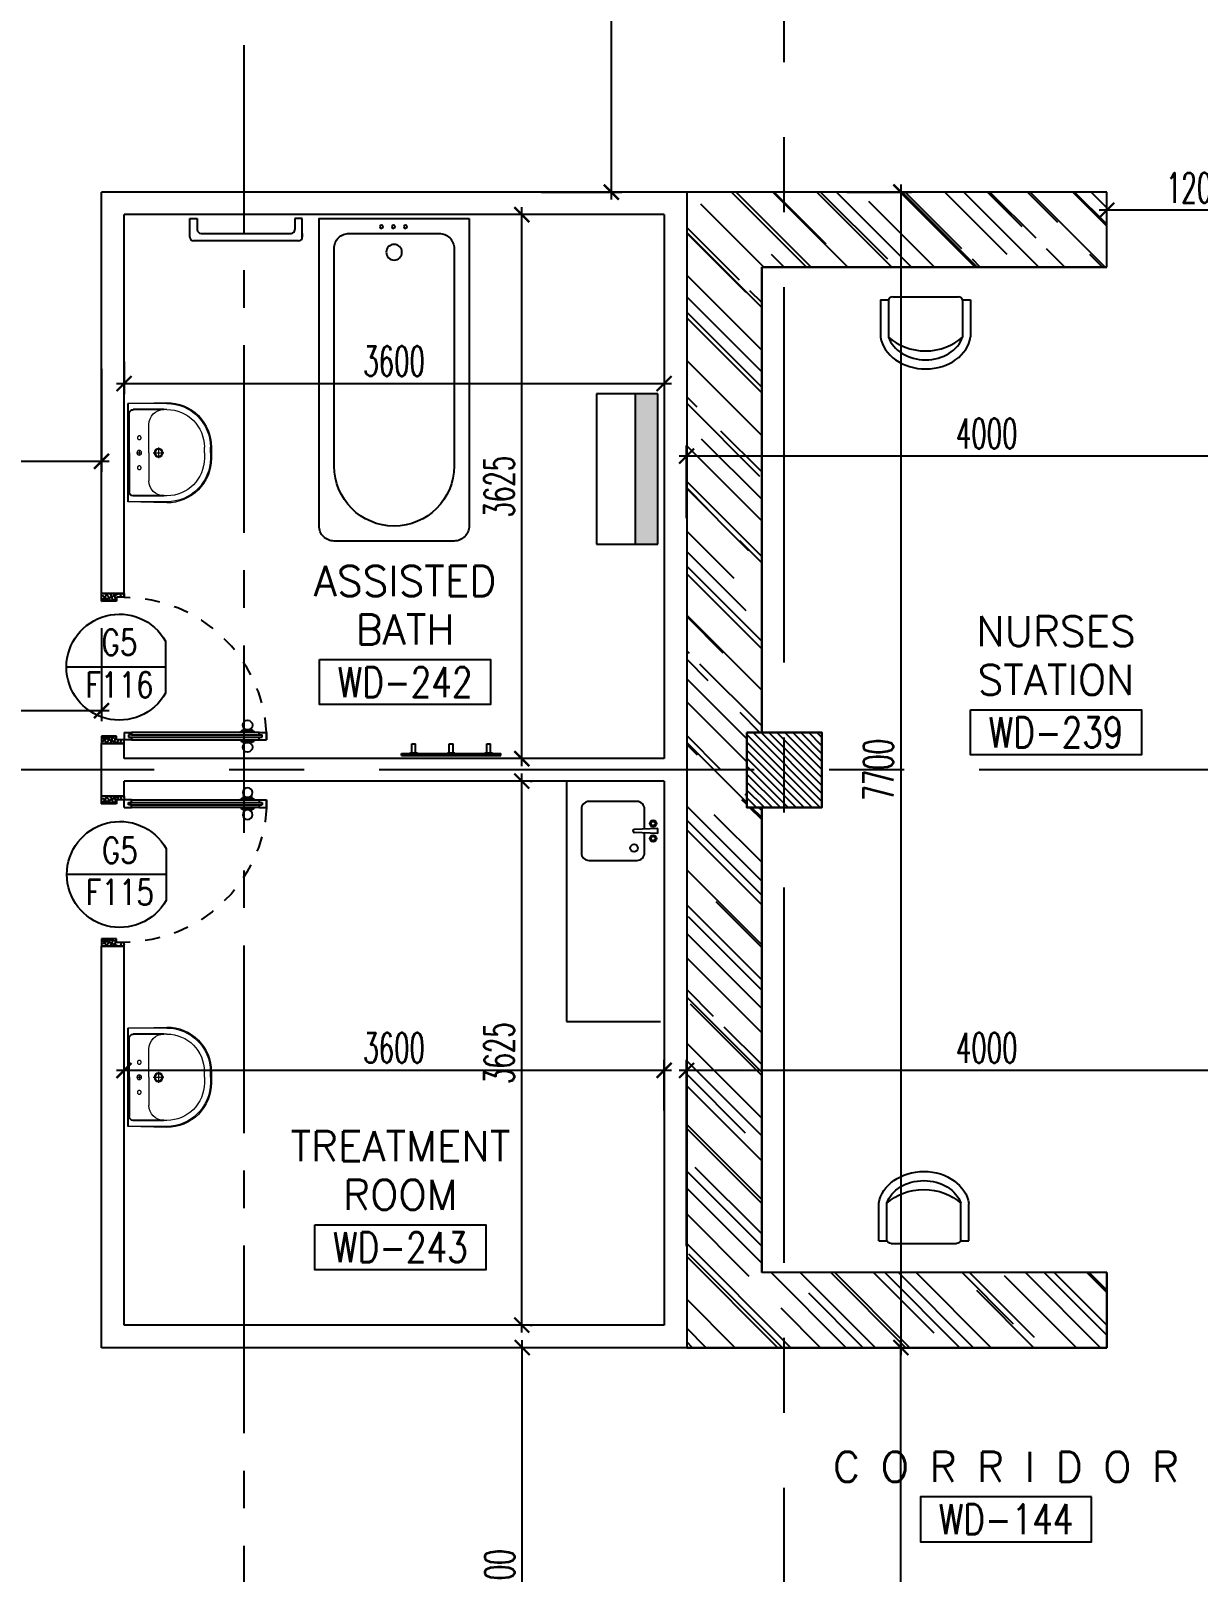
# Model space of a CAD drawing. Extents: x 88852.7 to 88945.7, y 39921.6 to 40001.1.
# Drawn here: x 88912.19 to 88919.97, y 39967.55 to 39977.82 of the extents above; entities that cross this region are included whole.
import ezdxf
from ezdxf.enums import TextEntityAlignment as Align

# ---------------------------------------------------------------- set-up
doc = ezdxf.new("R2010")
doc.units = 0
doc.header["$MEASUREMENT"] = 0
doc.header["$PDMODE"] = 34
for name, pattern in [('CENTER', [2, 1.25, -0.25, 0.25, -0.25]), ('CENTERX2', [4, 2.5, -0.5, 0.5, -0.5]), ('DASHED', [0.75, 0.5, -0.25]), ('HIDDEN', [0.375, 0.25, -0.125])]:
    doc.linetypes.add(name, pattern=pattern)
doc.layers.get('0').update_dxf_attribs({"linetype": 'CONTINUOUS'})
doc.layers.get('DEFPOINTS').update_dxf_attribs({"linetype": 'CONTINUOUS'})
for name, color, linetype in [('A-FUR-ACCES', 11, 'CONTINUOUS'), ('AXES', 11, 'CENTERX2'), ('AXES1', 11, 'CENTER'), ('COL', 2, 'CONTINUOUS'), ('COUNTER', 3, 'CONTINUOUS'), ('DIM', 4, 'CONTINUOUS'), ('DOOR', 7, 'CONTINUOUS'), ('DOOR-CR', 4, 'CONTINUOUS'), ('DOOR-NO', 3, 'CONTINUOUS'), ('FIX', 3, 'CONTINUOUS'), ('FMCHAIR', 3, 'CONTINUOUS'), ('HAT', 8, 'CONTINUOUS'), ('ME-FIX', 7, 'CONTINUOUS'), ('RM-BOX', 4, 'CONTINUOUS'), ('RM-NAME', 2, 'CONTINUOUS'), ('RM-NO', 2, 'CONTINUOUS'), ('WALL', 2, 'CONTINUOUS')]:
    doc.layers.add(name, color=color, linetype=linetype)
doc.styles.add('ROMANS', font='ROMANS.shx', dxfattribs={"width": 0.6})
doc.dimstyles.new('STANDARD in', dxfattribs={"dimtxt": 0.2, "dimasz": 0.1, "dimexe": 0.07, "dimexo": 0.07, "dimgap": 0.05, "dimtad": 1, "dimdec": 0, "dimlfac": 1000, "dimzin": 0, "dimdsep": 46, "dimtxsty": 'ROMANS', "dimblk": 'ARCHTICK', "dimcen": 0.05, "dimdle": 0.05, "dimclrd": 4, "dimclre": 4, "dimclrt": 2, "dimadec": 0, "dimazin": 0, "dimtfac": 1, "dimtdec": 0, "dimtmove": 2, "dimatfit": 3, "dimfxl": 0, "dimtolj": 1, "dimtzin": 0, "dimarcsym": 0})

# ---------------------------------------------------------------- blocks, each defined once
blk = doc.blocks.new('_ARCHTICK')
at = {"color": 0, "linetype": 'ByBlock', "const_width": 0.15}
blk.add_lwpolyline([(-0.5, -0.5), (0.5, 0.5)], dxfattribs=at)
blk = doc.blocks.new('*D205')
at = {"layer": 'DEFPOINTS', "color": 0, "linetype": 'ByBlock'}
for p in [(88916.56, 39970.897), (88920.56, 39970.592), (88916.56, 39969.657)]:
    blk.add_point(p, dxfattribs=at)
at = {"layer": 'DIM', "color": 4, "linetype": 'ByBlock', "lineweight": -2}
for p, q in [((88916.56, 39969.727), (88916.56, 39970.967)), ((88920.56, 39970.662), (88920.56, 39970.967)), ((88920.61, 39970.897), (88916.51, 39970.897))]:
    blk.add_line(p, q, dxfattribs=at)
at = {"layer": 'DIM', "color": 4, "linetype": 'ByBlock', "lineweight": -2, "xscale": 0.1, "yscale": 0.1, "zscale": 0.1, "rotation": 180}
blk.add_blockref('_ARCHTICK', (88916.56, 39970.897), dxfattribs=at)
at = {"layer": 'DIM', "color": 4, "linetype": 'ByBlock', "lineweight": -2, "xscale": 0.1, "yscale": 0.1, "zscale": 0.1}
blk.add_blockref('_ARCHTICK', (88920.56, 39970.897), dxfattribs=at)
at = {"layer": 'DIM', "color": 2, "linetype": 'ByBlock', "insert": (88918.56, 39971.047), "char_height": 0.2, "attachment_point": 5, "style": 'ROMANS'}
blk.add_mtext('\\A1;4000', dxfattribs=at)
blk = doc.blocks.new('*D207')
at = {"layer": 'DEFPOINTS', "color": 0, "linetype": 'ByBlock'}
for p in [(88915.448, 39972.825), (88915.461, 39972.825), (88915.448, 39969.2)]:
    blk.add_point(p, dxfattribs=at)
at = {"layer": 'DIM', "color": 4, "linetype": 'ByBlock', "lineweight": -2}
for p, q in [((88915.461, 39969.15), (88915.461, 39972.875)), ((88915.518, 39972.825), (88915.531, 39972.825)), ((88915.518, 39969.2), (88915.531, 39969.2))]:
    blk.add_line(p, q, dxfattribs=at)
at = {"layer": 'DIM', "color": 4, "linetype": 'ByBlock', "lineweight": -2, "xscale": 0.1, "yscale": 0.1, "zscale": 0.1}
for p, rotation in [((88915.461, 39972.825), 90), ((88915.461, 39969.2), 270)]:
    blk.add_blockref('_ARCHTICK', p, dxfattribs=dict(at, rotation=rotation))
at = {"layer": 'DIM', "color": 2, "linetype": 'ByBlock', "insert": (88915.311, 39971.012), "char_height": 0.2, "attachment_point": 5, "rotation": 90, "style": 'ROMANS'}
blk.add_mtext('\\A1;3625', dxfattribs=at)
blk = doc.blocks.new('*D206')
at = {"layer": 'DEFPOINTS', "color": 0, "linetype": 'ByBlock'}
for p in [(88912.81, 39970.897), (88916.41, 39970.561), (88912.81, 39970.202)]:
    blk.add_point(p, dxfattribs=at)
at = {"layer": 'DIM', "color": 4, "linetype": 'ByBlock', "lineweight": -2}
for p, q in [((88912.81, 39970.272), (88912.81, 39970.967)), ((88916.41, 39970.631), (88916.41, 39970.967)), ((88916.46, 39970.897), (88912.76, 39970.897))]:
    blk.add_line(p, q, dxfattribs=at)
at = {"layer": 'DIM', "color": 4, "linetype": 'ByBlock', "lineweight": -2, "xscale": 0.1, "yscale": 0.1, "zscale": 0.1, "rotation": 180}
blk.add_blockref('_ARCHTICK', (88912.81, 39970.897), dxfattribs=at)
at = {"layer": 'DIM', "color": 4, "linetype": 'ByBlock', "lineweight": -2, "xscale": 0.1, "yscale": 0.1, "zscale": 0.1}
blk.add_blockref('_ARCHTICK', (88916.41, 39970.897), dxfattribs=at)
at = {"layer": 'DIM', "color": 2, "linetype": 'ByBlock', "insert": (88914.61, 39971.047), "char_height": 0.2, "attachment_point": 5, "style": 'ROMANS'}
blk.add_mtext('\\A1;3600', dxfattribs=at)
blk = doc.blocks.new('*D209')
at = {"layer": 'DEFPOINTS', "color": 0, "linetype": 'ByBlock'}
for p in [(88912.81, 39975.692), (88916.41, 39975.692), (88916.41, 39975.474)]:
    blk.add_point(p, dxfattribs=at)
at = {"layer": 'DIM', "color": 4, "linetype": 'ByBlock', "lineweight": -2}
for p, q in [((88912.81, 39975.622), (88912.81, 39975.404)), ((88916.41, 39975.622), (88916.41, 39975.404)), ((88912.76, 39975.474), (88916.46, 39975.474))]:
    blk.add_line(p, q, dxfattribs=at)
at = {"layer": 'DIM', "color": 4, "linetype": 'ByBlock', "lineweight": -2, "xscale": 0.1, "yscale": 0.1, "zscale": 0.1, "rotation": 180}
blk.add_blockref('_ARCHTICK', (88912.81, 39975.474), dxfattribs=at)
at = {"layer": 'DIM', "color": 4, "linetype": 'ByBlock', "lineweight": -2, "xscale": 0.1, "yscale": 0.1, "zscale": 0.1}
blk.add_blockref('_ARCHTICK', (88916.41, 39975.474), dxfattribs=at)
at = {"layer": 'DIM', "color": 2, "linetype": 'ByBlock', "insert": (88914.61, 39975.624), "char_height": 0.2, "attachment_point": 5, "style": 'ROMANS'}
blk.add_mtext('\\A1;3600', dxfattribs=at)
blk = doc.blocks.new('*D208')
at = {"layer": 'DEFPOINTS', "color": 0, "linetype": 'ByBlock'}
for p in [(88915.461, 39976.6), (88916.41, 39976.6), (88916.41, 39972.975)]:
    blk.add_point(p, dxfattribs=at)
at = {"layer": 'DIM', "color": 4, "linetype": 'ByBlock', "lineweight": -2}
for p, q in [((88916.34, 39976.6), (88915.391, 39976.6)), ((88915.461, 39972.925), (88915.461, 39976.65)), ((88916.34, 39972.975), (88915.391, 39972.975))]:
    blk.add_line(p, q, dxfattribs=at)
at = {"layer": 'DIM', "color": 4, "linetype": 'ByBlock', "lineweight": -2, "xscale": 0.1, "yscale": 0.1, "zscale": 0.1}
for p, rotation in [((88915.461, 39976.6), 90), ((88915.461, 39972.975), 270)]:
    blk.add_blockref('_ARCHTICK', p, dxfattribs=dict(at, rotation=rotation))
at = {"layer": 'DIM', "color": 2, "linetype": 'ByBlock', "insert": (88915.311, 39974.787), "char_height": 0.2, "attachment_point": 5, "rotation": 90, "style": 'ROMANS'}
blk.add_mtext('\\A1;3625', dxfattribs=at)
blk = doc.blocks.new('*D766')
at = {"layer": 'DEFPOINTS', "color": 0, "linetype": 'ByBlock'}
for p in [(88917.558, 39976.75), (88917.611, 39969.05), (88917.988, 39969.05)]:
    blk.add_point(p, dxfattribs=at)
at = {"layer": 'DIM', "color": 4, "linetype": 'ByBlock', "lineweight": -2}
for p, q in [((88917.988, 39976.8), (88917.988, 39969)), ((88917.628, 39976.75), (88918.058, 39976.75)), ((88917.681, 39969.05), (88918.058, 39969.05))]:
    blk.add_line(p, q, dxfattribs=at)
at = {"layer": 'DIM', "color": 4, "linetype": 'ByBlock', "lineweight": -2, "xscale": 0.1, "yscale": 0.1, "zscale": 0.1}
for p, rotation in [((88917.988, 39976.75), 90), ((88917.988, 39969.05), 270)]:
    blk.add_blockref('_ARCHTICK', p, dxfattribs=dict(at, rotation=rotation))
at = {"layer": 'DIM', "color": 2, "linetype": 'ByBlock', "insert": (88917.838, 39972.9), "char_height": 0.2, "attachment_point": 5, "rotation": 90, "style": 'ROMANS'}
blk.add_mtext('\\A1;7700', dxfattribs=at)
blk = doc.blocks.new('*D193')
at = {"layer": 'DEFPOINTS', "color": 0, "linetype": 'ByBlock'}
for p in [(88910.26, 39973.915), (88912.66, 39973.915), (88912.66, 39973.295)]:
    blk.add_point(p, dxfattribs=at)
at = {"layer": 'DIM', "color": 4, "linetype": 'ByBlock', "lineweight": -2}
for p, q in [((88910.26, 39973.845), (88910.26, 39973.225)), ((88912.66, 39973.845), (88912.66, 39973.225)), ((88910.21, 39973.295), (88912.71, 39973.295))]:
    blk.add_line(p, q, dxfattribs=at)
at = {"layer": 'DIM', "color": 4, "linetype": 'ByBlock', "lineweight": -2, "xscale": 0.1, "yscale": 0.1, "zscale": 0.1, "rotation": 180}
blk.add_blockref('_ARCHTICK', (88910.26, 39973.295), dxfattribs=at)
at = {"layer": 'DIM', "color": 4, "linetype": 'ByBlock', "lineweight": -2, "xscale": 0.1, "yscale": 0.1, "zscale": 0.1}
blk.add_blockref('_ARCHTICK', (88912.66, 39973.295), dxfattribs=at)
at = {"layer": 'DIM', "color": 2, "linetype": 'ByBlock', "insert": (88911.46, 39973.445), "char_height": 0.2, "attachment_point": 5, "style": 'ROMANS'}
blk.add_mtext('\\A1;2400', dxfattribs=at)
blk = doc.blocks.new('*D194')
at = {"layer": 'DEFPOINTS', "color": 0, "linetype": 'ByBlock'}
for p in [(88912.66, 39975.642), (88909.86, 39975.35), (88912.66, 39974.956)]:
    blk.add_point(p, dxfattribs=at)
at = {"layer": 'DIM', "color": 4, "linetype": 'ByBlock', "lineweight": -2}
for p, q in [((88912.66, 39975.572), (88912.66, 39974.886)), ((88909.86, 39975.28), (88909.86, 39974.886)), ((88909.81, 39974.956), (88912.71, 39974.956))]:
    blk.add_line(p, q, dxfattribs=at)
at = {"layer": 'DIM', "color": 4, "linetype": 'ByBlock', "lineweight": -2, "xscale": 0.1, "yscale": 0.1, "zscale": 0.1, "rotation": 180}
blk.add_blockref('_ARCHTICK', (88909.86, 39974.956), dxfattribs=at)
at = {"layer": 'DIM', "color": 4, "linetype": 'ByBlock', "lineweight": -2, "xscale": 0.1, "yscale": 0.1, "zscale": 0.1}
blk.add_blockref('_ARCHTICK', (88912.66, 39974.956), dxfattribs=at)
at = {"layer": 'DIM', "color": 2, "linetype": 'ByBlock', "insert": (88911.26, 39975.106), "char_height": 0.2, "attachment_point": 5, "style": 'ROMANS'}
blk.add_mtext('\\A1;2800', dxfattribs=at)
blk = doc.blocks.new('*D669')
at = {"layer": 'DEFPOINTS', "color": 0, "linetype": 'ByBlock'}
for p in [(88915.053, 39969.05), (88915.464, 39969.05), (88915.157, 39965.95)]:
    blk.add_point(p, dxfattribs=at)
at = {"layer": 'DIM', "color": 4, "linetype": 'ByBlock', "lineweight": -2}
for p, q in [((88915.464, 39965.9), (88915.464, 39969.1)), ((88915.123, 39969.05), (88915.534, 39969.05)), ((88915.227, 39965.95), (88915.534, 39965.95))]:
    blk.add_line(p, q, dxfattribs=at)
at = {"layer": 'DIM', "color": 4, "linetype": 'ByBlock', "lineweight": -2, "xscale": 0.1, "yscale": 0.1, "zscale": 0.1}
for p, rotation in [((88915.464, 39969.05), 90), ((88915.464, 39965.95), 270)]:
    blk.add_blockref('_ARCHTICK', p, dxfattribs=dict(at, rotation=rotation))
at = {"layer": 'DIM', "color": 2, "linetype": 'ByBlock', "insert": (88915.314, 39967.5), "char_height": 0.2, "attachment_point": 5, "rotation": 90, "style": 'ROMANS'}
blk.add_mtext('\\A1;3100', dxfattribs=at)
blk = doc.blocks.new('BTUB1')
at = {"layer": 'FIX'}
for points in [[(-500, -25), (-500, -2075, 0.414214), (-400, -2175), (400, -2175, 0.414214), (500, -2075), (500, -25)], [(-400, -1675, 1), (400, -1675), (400, -225, 0.414214), (300, -125), (-300, -125, 0.414214), (-400, -225)]]:
    blk.add_lwpolyline(points, format="xyb", close=True, dxfattribs=at)
for centre, radius in [((-75, -81), 11), ((5, -81), 11), ((85, -81), 11), ((0, -250), 52.2)]:
    blk.add_circle(centre, radius, dxfattribs=at)
blk = doc.blocks.new('LAV-003')
at = {"layer": 'FIX', "linetype": 'Continuous', "lineweight": 20}
for p, q in [((-328, -285), (-328, -25)), ((327, -285), (327, -25)), ((0, -165), (-188, -165)), ((0, -165), (187, -165)), ((-288, -285), (-288, -265)), ((287, -285), (287, -265)), ((0, -535), (-38, -535)), ((0, -575), (-38, -575)), ((0, -535), (37, -535)), ((0, -575), (37, -575))]:
    blk.add_line(p, q, dxfattribs=at)
at = {"layer": 'FIX', "linetype": 'ByBlock'}
blk.add_line((-328, -25), (327, -25), dxfattribs=at)
at = {"layer": 'FIX', "linetype": 'ByBlock', "ltscale": 0.3}
for p, q in [((-288, -265), (-288, -60)), ((0, -35), (-262, -35)), ((0, -35), (262, -35)), ((287, -265), (287, -60))]:
    blk.add_line(p, q, dxfattribs=at)
at = {"layer": 'FIX', "lineweight": 20}
for p, q in [((-16, -101), (15, -101)), ((0, -85), (0, -116))]:
    blk.add_line(p, q, dxfattribs=at)
at = {"layer": 'FIX', "linetype": 'DASHED', "lineweight": 20, "ltscale": 0.04}
for p, q in [((0, -194), (0, -266)), ((-36, -230), (37, -230))]:
    blk.add_line(p, q, dxfattribs=at)
at = {"layer": 'FIX', "linetype": 'Continuous', "lineweight": 20}
blk.add_lwpolyline([(295, -25), (0, -25), (-328, -25), (-335, -285, 0.414214), (-38, -582), (0, -582), (37, -582, 0.414214), (334, -285), (327, -25), (0, -25)], format="xyb", dxfattribs=at)
at = {"layer": 'FIX', "linetype": 'HIDDEN', "lineweight": 20, "ltscale": 0.05}
for centre in [(-100, -101), (100, -101)]:
    blk.add_circle(centre, 12.4, dxfattribs=at)
at = {"layer": 'FIX', "lineweight": 20}
for centre, radius in [((0, -101), 15.5), ((0, -230), 29.5), ((0, -230), 22.5)]:
    blk.add_circle(centre, radius, dxfattribs=at)
at = {"layer": 'FIX', "linetype": 'ByBlock', "ltscale": 0.3}
for centre, start, end in [((-262, -60), 90, 180), ((262, -60), 0, 90)]:
    blk.add_arc(centre, 25, start, end, dxfattribs=at)
at = {"layer": 'FIX', "linetype": 'Continuous', "lineweight": 20}
for centre, radius, start, end in [((-188, -265), 100, 90, 180), ((187, -265), 100, 0, 90), ((-38, -285), 290, 180, 270), ((-38, -285), 250, 180, 270), ((37, -285), 250, 270, 0), ((37, -285), 290, 270, 0)]:
    blk.add_arc(centre, radius, start, end, dxfattribs=at)
blk = doc.blocks.new('DD1')
at = {"layer": 'DOOR-CR'}
blk.add_line((-308, 0), (353, 0), dxfattribs=at)
blk.add_lwpolyline([(-308, -173, 3.820224), (-308, 173)], format="xyb", close=True, dxfattribs=at)
at = {"layer": 'DOOR-NO', "style": 'ROMANS', "width": 0.8}
for tag, p in [('G', (0, 142)), ('000', (0, -141))]:
    blk.add_attdef(tag, text='', height=204, dxfattribs=at).set_placement(p, align=Align.MIDDLE)
blk = doc.blocks.new('DOOR-10')
at = {"layer": 'DOOR', "color": 0, "linetype": 'ByBlock'}
for p, q in [((-26, 1100), (-76, 1100)), ((-76, 1100), (-26, 1100)), ((-76, 1050), (-76, 1100)), ((-59, 1050), (-76, 1050)), ((-43, 1070), (-59, 1070)), ((-59, 1050), (-59, 1070)), ((-43, 1050), (-43, 1070)), ((-26, 1050), (-43, 1050)), ((-26, 1050), (-26, 1100)), ((-83, 1005), (-92, 1005)), ((-92, 1005), (-92, 940)), ((-83, 940), (-92, 940)), ((-76, 1018), (-83, 1018)), ((-83, 928), (-83, 1018)), ((-83, 1005), (-83, 940)), ((-76, 928), (-83, 928)), ((-26, 1018), (-18, 1018)), ((-26, 928), (-18, 928)), ((-18, 928), (-18, 1018)), ((-18, 1005), (-9, 1005)), ((-18, 1005), (-18, 940)), ((-18, 940), (-9, 940)), ((-9, 1005), (-9, 940)), ((-1001, 0), (-1001, 150)), ((-1001, 150), (-976, 150)), ((-1001, 150), (-1001, 0)), ((-976, 150), (-976, 100)), ((-76, 200), (-59, 200)), ((-76, 150), (-76, 200)), ((-76, 150), (-26, 150)), ((-59, 200), (-59, 180)), ((-59, 180), (-43, 180)), ((-43, 200), (-26, 200)), ((-43, 180), (-43, 200)), ((-26, 200), (-26, 150)), ((-1, 150), (-26, 150)), ((-26, 150), (-26, 100)), ((-951, 0), (-1001, 0)), ((-976, 100), (-951, 100)), ((-951, 100), (-951, 0)), ((-51, 100), (-51, 0)), ((-26, 100), (-51, 100)), ((-51, 0), (-1, 0))]:
    blk.add_line(p, q, dxfattribs=at)
at = {"layer": 'DOOR', "linetype": 'ByBlock'}
for p, q in [((-76, 1050), (-76, 200)), ((-59, 200), (-59, 1050)), ((-43, 200), (-43, 1050)), ((-26, 200), (-26, 1050))]:
    blk.add_line(p, q, dxfattribs=at)
at = {"layer": 'DOOR', "color": 9, "linetype": 'ByBlock'}
for p, q in [((-951, 0), (-1001, 114)), ((-51, 0), (-1, 114)), ((-1, 0), (-1, 150)), ((-951, 0), (-1001, 40)), ((-951, 0), (-964, 100)), ((-51, 0), (-37, 100)), ((-51, 0), (-1, 40))]:
    blk.add_line(p, q, dxfattribs=at)
at = {"layer": 'DOOR', "color": 0, "linetype": 'ByBlock'}
for centre in [(-124, 973), (23, 973)]:
    blk.add_circle(centre, 32.4, dxfattribs=at)
at = {"layer": 'DOOR', "linetype": 'HIDDEN', "ltscale": 0.5}
blk.add_arc((-23, 149), 952, 93.1482, 179.9482, dxfattribs=at)
at = {"layer": 'DOOR', "color": 9, "linetype": 'ByBlock'}
for centre, radius, start, end in [((-951, 0), 154, 103.7142, 108.8947), ((-951, 0), 134, 100.72, 111.8402), ((-51, 0), 134, 68.1598, 79.28), ((-51, 0), 114, 64.0838, 77.3774), ((-51, 0), 154, 71.1053, 76.2858), ((-951, 0), 94.4, 90, 121.9818), ((-951, 0), 74.4, 90, 132.2236), ((-951, 0), 54.4, 90, 156.7926), ((-951, 0), 34.4, 90, 180), ((-951, 0), 14.4, 90, 180), ((-51, 0), 94.4, 58.0182, 90), ((-51, 0), 74.4, 47.7764, 90), ((-51, 0), 54.4, 23.2074, 90), ((-51, 0), 34.4, 0, 90), ((-51, 0), 14.4, 0, 90)]:
    blk.add_arc(centre, radius, start, end, dxfattribs=at)
blk = doc.blocks.new('*X100')
at = {"color": 0}
for p, q in [((238729, 162732), (239186, 163190)), ((238729, 162785), (239133, 163190)), ((238729, 162838), (239080, 163190)), ((238729, 162891), (239027, 163190)), ((238729, 162944), (238974, 163190)), ((238729, 162997), (238921, 163190)), ((238729, 163050), (238868, 163190)), ((238729, 163103), (238815, 163190)), ((238729, 163157), (238762, 163190)), ((238739, 162690), (239229, 163179)), ((238792, 162690), (239229, 163126)), ((238845, 162690), (239229, 163073)), ((238898, 162690), (239229, 163020)), ((238951, 162690), (239229, 162967)), ((239004, 162690), (239229, 162914)), ((239057, 162690), (239229, 162861)), ((239110, 162690), (239229, 162808)), ((239163, 162690), (239229, 162755)), ((239216, 162690), (239229, 162702))]:
    blk.add_line(p, q, dxfattribs=at)
blk = doc.blocks.new('COL50')
at = {"layer": 'COL'}
blk.add_lwpolyline([(-250, 250), (-250, -250), (250, -250), (250, 250)], close=True, dxfattribs=at)
blk = doc.blocks.new('RM1')
at = {"layer": 'RM-BOX'}
blk.add_lwpolyline([(570, -200), (-570, -200), (-570, -500), (570, -500)], close=True, dxfattribs=at)
at = {"layer": 'RM-NAME', "style": 'ROMANS'}
for tag, p in [('ROOMNAME1', (0, 324)), ('ROOMNAME2', (0, 0))]:
    blk.add_attdef(tag, text='', height=200, dxfattribs=at).set_placement(p, align=Align.MIDDLE)
at = {"layer": 'RM-NO', "style": 'ROMANS', "width": 0.8}
blk.add_attdef('ROOMNO', text='', height=200, dxfattribs=at).set_placement((0, -350), align=Align.MIDDLE)
blk = doc.blocks.new('CHR3')
for p, q in [((-0.039, 0.5), (-0.558, 0.5)), ((-0.05, 0.412), (-0.558, 0.412)), ((-0.039, 0.5), (-0.039, 0.412)), ((0, 0.362), (0, -0.362)), ((-0.05, -0.412), (-0.558, -0.412)), ((-0.039, -0.5), (-0.553, -0.5)), ((-0.039, -0.411), (-0.039, -0.5))]:
    blk.add_line(p, q)
for centre, radius, start, end in [((-0.497, 0), 0.503, 97.0495, 263.5769), ((-0.446, 0), 0.427, 105.249, 254.751), ((-0.212, 0), 0.538, 130.0756, 229.9244), ((-0.05, 0.362), 0.05, 0, 90), ((-0.05, -0.362), 0.05, 270, 0)]:
    blk.add_arc(centre, radius, start, end)
blk = doc.blocks.new('*D765')
at = {"layer": 'DEFPOINTS', "color": 0, "linetype": 'ByBlock'}
for p in [(88915.521, 39979.85), (88915.521, 39976.75), (88916.058, 39976.75)]:
    blk.add_point(p, dxfattribs=at)
at = {"layer": 'DIM', "color": 4, "linetype": 'ByBlock', "lineweight": -2}
for p, q in [((88915.591, 39979.85), (88916.128, 39979.85)), ((88916.058, 39979.9), (88916.058, 39976.7)), ((88915.591, 39976.75), (88916.128, 39976.75))]:
    blk.add_line(p, q, dxfattribs=at)
at = {"layer": 'DIM', "color": 4, "linetype": 'ByBlock', "lineweight": -2, "xscale": 0.1, "yscale": 0.1, "zscale": 0.1}
for p, rotation in [((88916.058, 39979.85), 90), ((88916.058, 39976.75), 270)]:
    blk.add_blockref('_ARCHTICK', p, dxfattribs=dict(at, rotation=rotation))
at = {"layer": 'DIM', "color": 2, "linetype": 'ByBlock', "insert": (88915.908, 39978.3), "char_height": 0.2, "attachment_point": 5, "rotation": 90, "style": 'ROMANS'}
blk.add_mtext('\\A1;3100', dxfattribs=at)
blk = doc.blocks.new('*D783')
at = {"layer": 'DEFPOINTS', "color": 0, "linetype": 'ByBlock'}
for p in [(88917.577, 39969.05), (88917.988, 39969.05), (88917.807, 39962.175)]:
    blk.add_point(p, dxfattribs=at)
at = {"layer": 'DIM', "color": 4, "linetype": 'ByBlock', "lineweight": -2}
for p, q in [((88917.988, 39962.125), (88917.988, 39969.1)), ((88917.647, 39969.05), (88918.058, 39969.05)), ((88917.877, 39962.175), (88918.058, 39962.175))]:
    blk.add_line(p, q, dxfattribs=at)
at = {"layer": 'DIM', "color": 4, "linetype": 'ByBlock', "lineweight": -2, "xscale": 0.1, "yscale": 0.1, "zscale": 0.1}
for p, rotation in [((88917.988, 39969.05), 90), ((88917.988, 39962.175), 270)]:
    blk.add_blockref('_ARCHTICK', p, dxfattribs=dict(at, rotation=rotation))
at = {"layer": 'DIM', "color": 2, "linetype": 'ByBlock', "insert": (88917.838, 39965.612), "char_height": 0.2, "attachment_point": 5, "rotation": 90, "style": 'ROMANS'}
blk.add_mtext('\\A1;6875', dxfattribs=at)
blk = doc.blocks.new('*D786')
at = {"layer": 'DEFPOINTS', "color": 0, "linetype": 'ByBlock'}
for p in [(88919.36, 39976.629), (88919.36, 39976.281), (88920.56, 39976.324)]:
    blk.add_point(p, dxfattribs=at)
at = {"layer": 'DIM', "color": 4, "linetype": 'ByBlock', "lineweight": -2}
for p, q in [((88919.36, 39976.351), (88919.36, 39976.699)), ((88920.56, 39976.394), (88920.56, 39976.699)), ((88920.61, 39976.629), (88919.31, 39976.629))]:
    blk.add_line(p, q, dxfattribs=at)
at = {"layer": 'DIM', "color": 4, "linetype": 'ByBlock', "lineweight": -2, "xscale": 0.1, "yscale": 0.1, "zscale": 0.1, "rotation": 180}
blk.add_blockref('_ARCHTICK', (88919.36, 39976.629), dxfattribs=at)
at = {"layer": 'DIM', "color": 4, "linetype": 'ByBlock', "lineweight": -2, "xscale": 0.1, "yscale": 0.1, "zscale": 0.1}
blk.add_blockref('_ARCHTICK', (88920.56, 39976.629), dxfattribs=at)
at = {"layer": 'DIM', "color": 2, "linetype": 'ByBlock', "insert": (88919.96, 39976.779), "char_height": 0.2, "attachment_point": 5, "style": 'ROMANS'}
blk.add_mtext('\\A1;1200', dxfattribs=at)
blk = doc.blocks.new('*D825')
at = {"layer": 'DEFPOINTS', "color": 0, "linetype": 'ByBlock'}
for p in [(88916.56, 39974.991), (88920.56, 39974.686), (88916.56, 39974.507)]:
    blk.add_point(p, dxfattribs=at)
at = {"layer": 'DIM', "color": 4, "linetype": 'ByBlock', "lineweight": -2}
for p, q in [((88916.56, 39974.577), (88916.56, 39975.061)), ((88920.56, 39974.756), (88920.56, 39975.061)), ((88920.61, 39974.991), (88916.51, 39974.991))]:
    blk.add_line(p, q, dxfattribs=at)
at = {"layer": 'DIM', "color": 4, "linetype": 'ByBlock', "lineweight": -2, "xscale": 0.1, "yscale": 0.1, "zscale": 0.1, "rotation": 180}
blk.add_blockref('_ARCHTICK', (88916.56, 39974.991), dxfattribs=at)
at = {"layer": 'DIM', "color": 4, "linetype": 'ByBlock', "lineweight": -2, "xscale": 0.1, "yscale": 0.1, "zscale": 0.1}
blk.add_blockref('_ARCHTICK', (88920.56, 39974.991), dxfattribs=at)
at = {"layer": 'DIM', "color": 2, "linetype": 'ByBlock', "insert": (88918.56, 39975.141), "char_height": 0.2, "attachment_point": 5, "style": 'ROMANS'}
blk.add_mtext('\\A1;4000', dxfattribs=at)

msp = doc.modelspace()

# ---------------------------------------------------------------- hatches: boundary and pattern name
at = {"layer": 'A-FUR-ACCES', "linetype": 'ByBlock', "ltscale": 0.3}
msp.add_hatch(color=256, dxfattribs=at).paths.add_polyline_path([(88916.2176, 39975.4023), (88916.3676, 39975.4023), (88916.3676, 39974.4068), (88916.2176, 39974.4068)])
at = {"layer": 'COUNTER', "linetype": 'ByBlock'}
h = msp.add_hatch(dxfattribs=at)
h.set_pattern_fill('AR-RROOF', color=11, scale=0.3, angle=45, style=0)
h.set_pattern_definition([(135, (89182.75726, 39809.97983), (-0.25455844, 0.6788225), [4.5, -0.6, 1.5, -0.3]), (135, (89182.5812, 39810.36803), (0.49426764, 0.07000357), [0.9, -0.099, 1.8, -0.225]), (135, (89182.8315, 39810.2662), (-0.96095812, 1.24521504), [2.4, -0.42, 1.2, -0.3])])
h.paths.add_polyline_path([(88917.0603, 39976.2496), (88917.0603, 39973.1496), (88916.9603, 39973.1496), (88916.9603, 39972.6496), (88917.0603, 39972.6496), (88917.0603, 39969.5496), (88919.3603, 39969.5496), (88919.3603, 39969.0496), (88916.5603, 39969.0496), (88916.5603, 39976.7496), (88919.3603, 39976.7496), (88919.3603, 39976.2496)])

# ---------------------------------------------------------------- linework, layer by layer
at = {"layer": 'A-FUR-ACCES'}
for p, q in [((88913.2483, 39976.4746), (88913.2483, 39976.5746)), ((88913.2483, 39976.5746), (88913.2983, 39976.5746)), ((88913.2983, 39976.5746), (88913.2983, 39976.4996)), ((88913.9483, 39976.5746), (88913.9483, 39976.4996)), ((88913.9983, 39976.5746), (88913.9483, 39976.5746)), ((88913.9983, 39976.4746), (88913.9983, 39976.5746)), ((88913.2483, 39976.4496), (88913.2483, 39976.4746)), ((88913.3233, 39976.4746), (88913.9233, 39976.4746)), ((88913.9983, 39976.4746), (88913.9983, 39976.4496)), ((88913.9983, 39976.4496), (88913.9983, 39976.4746)), ((88913.9733, 39976.4246), (88913.2733, 39976.4246)), ((88916.3676, 39975.4048), (88915.9592, 39975.4048)), ((88915.9592, 39975.4048), (88915.9592, 39974.4048)), ((88916.2176, 39975.4048), (88916.2176, 39974.4048)), ((88916.3676, 39974.4048), (88916.3676, 39975.4048)), ((88915.9592, 39974.4048), (88916.3676, 39974.4048)), ((88914.7276, 39973.0139), (88914.7276, 39973.0724)), ((88914.7276, 39973.0724), (88914.753, 39973.0724)), ((88914.753, 39973.0139), (88914.753, 39973.0724)), ((88914.9776, 39973.0724), (88915.003, 39973.0724)), ((88914.9776, 39973.0139), (88914.9776, 39973.0724)), ((88915.003, 39973.0139), (88915.003, 39973.0724)), ((88915.2276, 39973.0724), (88915.253, 39973.0724)), ((88915.2276, 39973.0139), (88915.2276, 39973.0724)), ((88915.253, 39973.0139), (88915.253, 39973.0724)), ((88914.6601, 39972.9962), (88914.6601, 39973.0089)), ((88914.6601, 39973.0089), (88915.3205, 39973.0089)), ((88914.6601, 39972.9962), (88915.3205, 39972.9962)), ((88914.7153, 39973.0089), (88914.7153, 39973.0139)), ((88914.7153, 39973.0139), (88914.7653, 39973.0139)), ((88914.7653, 39973.0089), (88914.7653, 39973.0139)), ((88914.9653, 39973.0089), (88914.9653, 39973.0139)), ((88914.9653, 39973.0139), (88915.0153, 39973.0139)), ((88915.0153, 39973.0089), (88915.0153, 39973.0139)), ((88915.2153, 39973.0139), (88915.2653, 39973.0139)), ((88915.2153, 39973.0089), (88915.2153, 39973.0139)), ((88915.2653, 39973.0089), (88915.2653, 39973.0139)), ((88915.3205, 39972.9962), (88915.3205, 39973.0089))]:
    msp.add_line(p, q, dxfattribs=at)
for centre, start, end in [((88913.2733, 39976.4496), 180, 270), ((88913.3233, 39976.4996), 180, 270), ((88913.9233, 39976.4996), 270, 0), ((88913.9733, 39976.4496), 270, 0)]:
    msp.add_arc(centre, 0.025, start, end, dxfattribs=at)
at = {"layer": 'AXES'}
for p, q in [((88917.2103, 39921.6153), (88917.2103, 40000.4279)), ((88945.0103, 39972.8996), (88876.9703, 39972.8996))]:
    msp.add_line(p, q, dxfattribs=at)
at = {"layer": 'AXES1'}
msp.add_line((88913.6103, 39928.4796), (88913.6103, 39987.2996), dxfattribs=at)
at = {"layer": 'COUNTER'}
for p, q in [((88919.3603, 39976.7496), (88916.5603, 39976.7496)), ((88916.5603, 39976.7496), (88916.5603, 39969.0496)), ((88919.3603, 39976.2496), (88919.3603, 39976.7496)), ((88919.3603, 39976.2496), (88919.3603, 39976.7496)), ((88919.3603, 39976.2496), (88917.0603, 39976.2496)), ((88919.3603, 39976.2496), (88917.0603, 39976.2496)), ((88917.0603, 39976.2496), (88917.0603, 39973.1496)), ((88917.0603, 39972.6496), (88917.0603, 39969.5496)), ((88917.0603, 39972.6496), (88917.0603, 39969.5496)), ((88919.3603, 39969.5496), (88917.0603, 39969.5496)), ((88919.3603, 39969.5496), (88919.3603, 39969.0496)), ((88919.3603, 39969.0496), (88916.5603, 39969.0496))]:
    msp.add_line(p, q, dxfattribs=at)
at = {"layer": 'COUNTER', "linetype": 'ByBlock'}
for p, q in [((88919.3603, 39976.7496), (88916.5603, 39976.7496)), ((88919.3603, 39976.7496), (88916.5603, 39976.7496)), ((88916.5603, 39976.7496), (88916.5603, 39969.0496)), ((88916.5603, 39976.7496), (88916.5603, 39969.0496)), ((88919.3603, 39976.2496), (88919.3603, 39976.7496)), ((88919.3603, 39976.2496), (88919.3603, 39976.7496)), ((88917.0603, 39976.2496), (88919.3603, 39976.2496)), ((88917.0603, 39976.2496), (88919.3603, 39976.2496)), ((88917.0603, 39973.1496), (88917.0603, 39976.2496)), ((88917.0603, 39973.1496), (88917.0603, 39976.2496)), ((88916.9603, 39973.1496), (88916.9603, 39972.6496)), ((88916.9603, 39973.1496), (88916.9603, 39972.6496)), ((88917.0603, 39973.1496), (88916.9603, 39973.1496)), ((88917.0603, 39973.1496), (88916.9603, 39973.1496)), ((88916.9603, 39972.6496), (88917.0603, 39972.6496)), ((88916.9603, 39972.6496), (88917.0603, 39972.6496)), ((88917.0603, 39969.5496), (88917.0603, 39972.6496)), ((88919.3603, 39969.5496), (88917.0603, 39969.5496)), ((88919.3603, 39969.5496), (88917.0603, 39969.5496)), ((88919.3603, 39969.0496), (88919.3603, 39969.5496)), ((88919.3603, 39969.0496), (88919.3603, 39969.5496)), ((88916.5603, 39969.0496), (88919.3603, 39969.0496)), ((88916.5603, 39969.0496), (88919.3603, 39969.0496))]:
    msp.add_line(p, q, dxfattribs=at)
at = {"layer": 'ME-FIX'}
for p, q in [((88915.7603, 39972.8226), (88915.7603, 39971.2223)), ((88916.2296, 39972.6892), (88915.9085, 39972.6892)), ((88915.8586, 39972.6393), (88915.8586, 39972.3464)), ((88916.2794, 39972.5028), (88916.2794, 39972.6393)), ((88916.3676, 39972.5089), (88916.2124, 39972.5028)), ((88916.3676, 39972.4768), (88916.2124, 39972.4829)), ((88916.2794, 39972.3464), (88916.2794, 39972.4829)), ((88916.3676, 39972.4768), (88916.3676, 39972.5089)), ((88915.9085, 39972.2965), (88916.2296, 39972.2965)), ((88915.7603, 39971.2223), (88916.3868, 39971.2223))]:
    msp.add_line(p, q, dxfattribs=at)
for centre, radius in [((88916.3365, 39972.5426), 0.0217), ((88916.3365, 39972.5426), 0.014), ((88916.3365, 39972.4431), 0.0217), ((88916.3365, 39972.4431), 0.014), ((88916.21, 39972.3784), 0.0255)]:
    msp.add_circle(centre, radius, dxfattribs=at)
for centre, radius, start, end in [((88915.9085, 39972.6393), 0.0499, 90, 180), ((88916.2296, 39972.6393), 0.0499, 0, 90), ((88916.2124, 39972.4928), 0.00997, 90, 270), ((88915.9085, 39972.3464), 0.0499, 180, 270), ((88916.2296, 39972.3464), 0.0499, 270, 0)]:
    msp.add_arc(centre, radius, start, end, dxfattribs=at)
at = {"layer": 'WALL'}
for p, q in [((88916.5603, 39976.7496), (88912.6603, 39976.7496)), ((88912.6603, 39974.0746), (88912.6603, 39976.7496)), ((88916.5603, 39976.7496), (88916.5603, 39969.0496)), ((88916.4103, 39976.5996), (88912.8103, 39976.5996)), ((88912.8103, 39974.0746), (88912.8103, 39976.5996)), ((88916.4103, 39976.5996), (88916.4103, 39972.9746)), ((88912.8103, 39974.0746), (88912.6603, 39974.0746)), ((88912.8103, 39973.0746), (88912.6603, 39973.0746)), ((88912.6603, 39972.7246), (88912.6603, 39973.0746)), ((88912.8103, 39972.9746), (88912.8103, 39973.0746)), ((88916.4103, 39972.9746), (88912.8103, 39972.9746)), ((88912.8103, 39972.7246), (88912.8103, 39972.8246)), ((88916.4103, 39972.8246), (88912.8103, 39972.8246)), ((88916.4103, 39972.8246), (88916.4103, 39969.1996)), ((88912.8103, 39972.7246), (88912.6603, 39972.7246)), ((88912.8103, 39971.7246), (88912.6603, 39971.7246)), ((88912.6603, 39969.0496), (88912.6603, 39971.7246)), ((88912.8103, 39969.1996), (88912.8103, 39971.7246)), ((88916.4103, 39969.1996), (88912.8103, 39969.1996)), ((88916.5603, 39969.0496), (88912.6603, 39969.0496))]:
    msp.add_line(p, q, dxfattribs=at)
at = {"layer": 'WALL', "linetype": 'ByBlock', "ltscale": 0.3}
msp.add_lwpolyline([(88916.9603, 39973.1496), (88917.4603, 39973.1496), (88917.4603, 39972.6496), (88916.9603, 39972.6496)], close=True, dxfattribs=at)

# ---------------------------------------------------------------- block references
at = {"layer": 'COL', "xscale": 0.001, "yscale": 0.001, "zscale": 0.001}
msp.add_blockref('COL50', (88917.2103, 39972.8996), dxfattribs=at)
at = {"layer": 'DOOR', "color": 0, "linetype": 'ByBlock', "ltscale": 0.3, "yscale": 0.001, "zscale": 0.001, "rotation": 270}
for p, xscale in [((88912.6603, 39973.0739), 0.001), ((88912.6603, 39972.7253), -0.001)]:
    msp.add_blockref('DOOR-10', p, dxfattribs=dict(at, xscale=xscale))
at = {"layer": 'DOOR-NO'}
ref = msp.add_blockref('DD1', (88912.7791, 39973.5844), dxfattribs=dict(at, xscale=-0.001, yscale=0.001, zscale=0.001))
ref.add_attrib('G', 'G5', dxfattribs={"height": 0.17, "style": 'ROMANS', "width": 0.8}).set_placement((88912.7791, 39973.7495), align=Align.MIDDLE)
ref.add_attrib('000', 'F116', dxfattribs={"height": 0.17, "style": 'ROMANS', "width": 0.8}).set_placement((88912.7791, 39973.4666), align=Align.MIDDLE)
ref = msp.add_blockref('DD1', (88912.7821, 39972.2029), dxfattribs=dict(at, xscale=-0.001, yscale=0.001, zscale=0.001))
ref.add_attrib('G', 'G5', dxfattribs={"height": 0.17, "style": 'ROMANS', "width": 0.8}).set_placement((88912.7821, 39972.3631), align=Align.MIDDLE)
ref.add_attrib('000', 'F115', dxfattribs={"height": 0.17, "style": 'ROMANS', "width": 0.8}).set_placement((88912.7821, 39972.085), align=Align.MIDDLE)
at = {"layer": 'FIX', "xscale": -0.001000000003841706, "yscale": 0.000999999996565748, "zscale": 0.001}
msp.add_blockref('BTUB1', (88914.6103, 39976.5996), dxfattribs=at)
at = {"layer": 'FIX', "xscale": -0.000999999996565748, "yscale": 0.000999999996565748, "zscale": 0.001, "rotation": 90}
for p in [(88912.8103, 39975.0129), (88912.8103, 39970.8512)]:
    msp.add_blockref('LAV-003', p, dxfattribs=at)
at = {"layer": 'FMCHAIR', "yscale": 0.6000000000000001, "zscale": 0.54, "rotation": 90}
for p, xscale in [((88918.1525, 39976.0516), 0.48), ((88918.1408, 39969.7436), -0.48)]:
    msp.add_blockref('CHR3', p, dxfattribs=dict(at, xscale=xscale))
at = {"layer": 'HAT', "xscale": -0.001, "yscale": 0.001, "zscale": 0.001}
msp.add_blockref('*X100', (89156.1888, 39809.9598), dxfattribs=at)
at = {"layer": 'RM-NAME'}
ref = msp.add_blockref('RM1', (88914.6833, 39973.8346), dxfattribs=dict(at, xscale=-0.001, yscale=0.001, zscale=0.001))
ref.add_attrib('ROOMNO', 'WD-242', dxfattribs={"layer": 'RM-NO', "height": 0.2, "style": 'ROMANS', "width": 0.8}).set_placement((88914.6833, 39973.4846), align=Align.MIDDLE)
ref.add_attrib('ROOMNAME2', 'BATH', dxfattribs={"height": 0.2, "style": 'ROMANS'}).set_placement((88914.6833, 39973.8346), align=Align.MIDDLE)
ref.add_attrib('ROOMNAME1', 'ASSISTED', dxfattribs={"height": 0.2, "style": 'ROMANS'}).set_placement((88914.6833, 39974.1584), align=Align.MIDDLE)
ref = msp.add_blockref('RM1', (88919.0221, 39973.5), dxfattribs=dict(at, xscale=-0.001, yscale=0.001, zscale=0.001))
ref.add_attrib('ROOMNO', 'WD-239', dxfattribs={"layer": 'RM-NO', "height": 0.2, "style": 'ROMANS', "width": 0.8}).set_placement((88919.0221, 39973.15), align=Align.MIDDLE)
ref.add_attrib('ROOMNAME2', 'STATION', dxfattribs={"height": 0.2, "style": 'ROMANS'}).set_placement((88919.0221, 39973.5), align=Align.MIDDLE)
ref.add_attrib('ROOMNAME1', 'NURSES', dxfattribs={"height": 0.2, "style": 'ROMANS'}).set_placement((88919.0221, 39973.8238), align=Align.MIDDLE)
ref = msp.add_blockref('RM1', (88914.6521, 39970.0686), dxfattribs=dict(at, xscale=-0.001, yscale=0.001, zscale=0.001))
ref.add_attrib('ROOMNO', 'WD-243', dxfattribs={"layer": 'RM-NO', "height": 0.2, "style": 'ROMANS', "width": 0.8}).set_placement((88914.6521, 39969.7186), align=Align.MIDDLE)
ref.add_attrib('ROOMNAME2', 'ROOM', dxfattribs={"height": 0.2, "style": 'ROMANS'}).set_placement((88914.6521, 39970.0686), align=Align.MIDDLE)
ref.add_attrib('ROOMNAME1', 'TREATMENT', dxfattribs={"height": 0.2, "style": 'ROMANS'}).set_placement((88914.6521, 39970.3924), align=Align.MIDDLE)
at = {"layer": 'RM-NAME', "xscale": 0.001, "yscale": 0.001, "zscale": 0.001}
msp.add_blockref('RM1', (88918.6894, 39968.256), dxfattribs=at).add_auto_attribs({'ROOMNO': 'WD-144', 'ROOMNAME2': 'C O R R I D O R'})

# ---------------------------------------------------------------- dimensions: what is measured, and where the dimension line sits
at = {"layer": 'DIM', "linetype": 'ByBlock', "ltscale": 0.3}
for base, p1, p2, angle, picture, middle in [((88916.0579, 39976.7496), (88915.5211, 39979.8496), (88915.5211, 39976.7496), 90, '*D765', (88915.9079, 39978.2996)), ((88919.3603, 39976.6292), (88920.5603, 39976.3241), (88919.3603, 39976.2812), 180, '*D786', (88919.9603, 39976.7792)), ((88917.9883, 39969.0496), (88917.5581, 39976.7496), (88917.6111, 39969.0496), 90, '*D766', (88917.8383, 39972.8996)), ((88915.4605, 39976.5996), (88916.4103, 39972.9746), (88916.4103, 39976.5996), 90, '*D208', (88915.3105, 39974.7871)), ((88916.4103, 39975.4739), (88912.8103, 39975.6918), (88916.4103, 39975.6918), 180, '*D209', (88914.6103, 39975.6239)), ((88916.5603, 39974.9912), (88920.5603, 39974.686), (88916.5603, 39974.5069), 180, '*D825', (88918.5603, 39975.1412)), ((88915.4605, 39972.8246), (88915.4482, 39969.1996), (88915.4482, 39972.8246), 90, '*D207', (88915.3105, 39971.0121)), ((88912.8103, 39970.8969), (88916.4103, 39970.5611), (88912.8103, 39970.2025), 180, '*D206', (88914.6103, 39971.0469)), ((88916.5603, 39970.8969), (88920.5603, 39970.5918), (88916.5603, 39969.6569), 180, '*D205', (88918.5603, 39971.0469)), ((88915.4644, 39969.0496), (88915.1569, 39965.9496), (88915.0529, 39969.0496), 90, '*D669', (88915.3144, 39967.4996)), ((88917.9881, 39969.0496), (88917.8072, 39962.1746), (88917.5766, 39969.0496), 90, '*D783', (88917.8381, 39965.6121))]:
    dim = msp.add_linear_dim(base=base, p1=p1, p2=p2, angle=angle, dimstyle='STANDARD in', dxfattribs=at)
    dim.commit()
    dim.dimension.update_dxf_attribs({"geometry": picture, "text_midpoint": middle})
for base, p1, p2, picture, middle in [((88912.6603, 39974.9558), (88909.8603, 39975.3496), (88912.6603, 39975.642), '*D194', (88911.2603, 39975.1058)), ((88912.6603, 39973.2946), (88910.2603, 39973.9146), (88912.6603, 39973.9146), '*D193', (88911.4603, 39973.4446))]:
    dim = msp.add_linear_dim(base=base, p1=p1, p2=p2, dimstyle='STANDARD in', dxfattribs=at)
    dim.commit()
    dim.dimension.update_dxf_attribs({"geometry": picture, "text_midpoint": middle})

doc.saveas('drawing.dxf')
